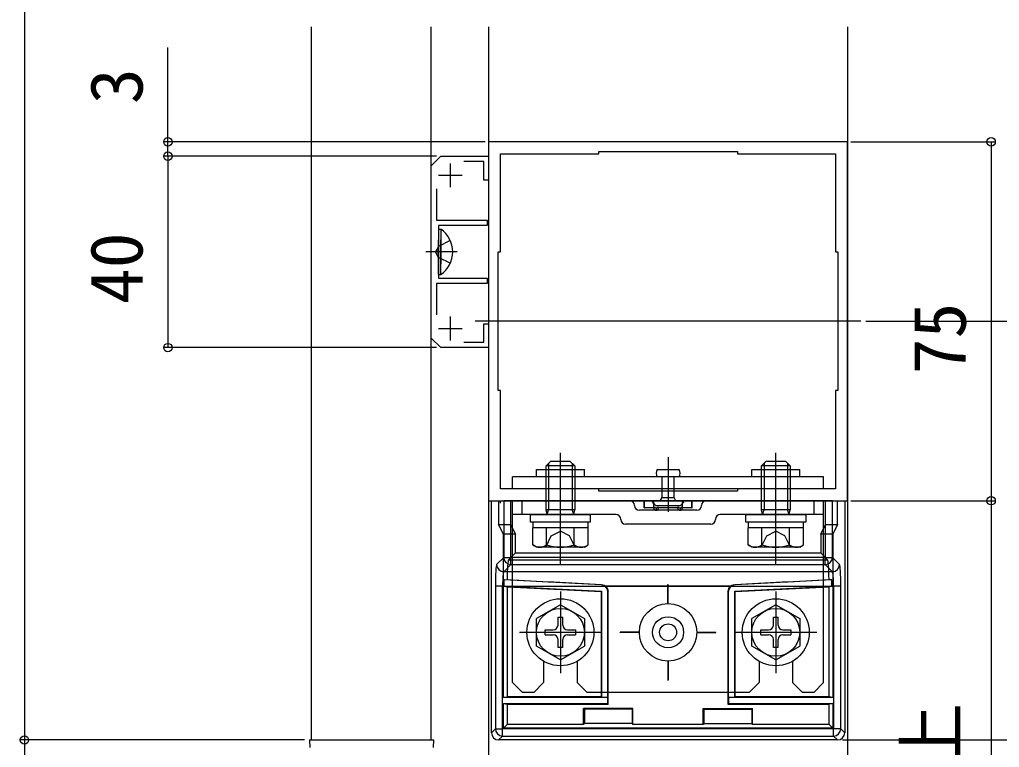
# Model space of a CAD drawing. Units: millimetres, scale not verified. Extents: x -875 to 875, y -1310 to 1300.
# Drawn here: x -602.8 to -398, y 195.9 to 348 of the extents above; entities that cross this region are included whole.
import ezdxf
from ezdxf.enums import TextEntityAlignment as Align

# ---------------------------------------------------------------- set-up
doc = ezdxf.new("R2010")
doc.units = ezdxf.units.MM
doc.header["$LTSCALE"] = 4
for name, color, linetype in [('0-3_YKK_11', 7, 'Continuous'), ('0-4_YKK_12', 2, 'Continuous'), ('0-5_YKK_13', 4, 'Continuous'), ('0-7_YKK_D', 6, 'Continuous')]:
    doc.layers.add(name, color=color, linetype=linetype)
doc.styles.add('ＭＳ ゴシック', font='')
doc.styles.get('ＭＳ ゴシック').set_extended_font_data('MS Gothic')

msp = doc.modelspace()

# ---------------------------------------------------------------- linework, layer by layer
at = {"layer": '0-3_YKK_11'}
for p, q in [((-512.764, 318), (-512.764, 313)), ((-515.264, 315.5), (-510.264, 315.5)), ((-512.764, 286), (-512.764, 281)), ((-515.264, 283.5), (-510.264, 283.5))]:
    msp.add_line(p, q, dxfattribs=at)
for points in [[(-429.764, 247.5), (-429.764, 322.5), (-504.764, 322.5), (-504.764, 247.5)], [(-452.764, 249.5), (-481.764, 249.5), (-481.764, 250), (-502.264, 250), (-502.264, 270.5), (-502.764, 270.5), (-502.764, 299.5), (-502.264, 299.5), (-502.264, 320), (-481.764, 320), (-481.764, 320.5), (-452.764, 320.5), (-452.764, 320), (-432.264, 320), (-432.264, 299.5), (-431.764, 299.5), (-431.764, 270.5), (-432.264, 270.5), (-432.264, 250), (-452.764, 250)]]:
    msp.add_lwpolyline(points, close=True, dxfattribs=at)
for points in [[(-509.948, 280.6), (-505.764, 280.6), (-505.764, 284.5), (-504.764, 284.5), (-504.764, 279.5), (-514.764, 279.5), (-516.764, 281.5), (-516.764, 317.5), (-514.764, 319.5), (-504.764, 319.5), (-504.764, 314.5), (-505.764, 314.5), (-505.764, 318.4), (-509.948, 318.4)], [(-515.664, 312.684), (-515.664, 306.1), (-505.064, 306.1), (-505.064, 305), (-515.264, 305), (-515.264, 299.958), (-515.384, 299.775), (-515.384, 299.225), (-515.264, 299.042), (-515.264, 294), (-505.064, 294), (-505.064, 292.9), (-515.664, 292.9), (-515.664, 286.316)]]:
    msp.add_lwpolyline(points, dxfattribs=at)
at = {"layer": '0-4_YKK_12'}
for p, q in [((-541.764, 197.5), (-541.764, 346.545)), ((-516.764, 197.5), (-516.764, 346.545)), ((-504.764, 346.545), (-504.764, 170)), ((-429.764, 346.545), (-429.764, 170)), ((-426.97, 285), (-507.558, 285)), ((-541.764, 197.5), (-516.764, 197.5))]:
    msp.add_line(p, q, dxfattribs=at)
at = {"layer": '0-5_YKK_13'}
for p, q in [((-515.264, 304.25), (-515.264, 297)), ((-515.264, 304.25), (-514.755, 304.25)), ((-514.755, 304.25), (-514.755, 297)), ((-515.264, 294.75), (-515.264, 302)), ((-514.755, 294.75), (-514.755, 302)), ((-511.37, 299.5), (-517.901, 299.5)), ((-515.264, 294.75), (-514.755, 294.75)), ((-489.764, 234.1), (-489.764, 257.511)), ((-467.264, 256.58), (-467.264, 245.2)), ((-444.764, 234.1), (-444.764, 257.511)), ((-494.764, 254), (-484.764, 254)), ((-494.764, 252.5), (-494.764, 254)), ((-492.764, 254.8), (-491.764, 255.8)), ((-486.764, 254.8), (-492.764, 254.8)), ((-491.764, 255.8), (-487.764, 255.8)), ((-486.764, 254.8), (-487.764, 255.8)), ((-484.764, 252.5), (-484.764, 254)), ((-469.526, 254), (-464.965, 254)), ((-447.764, 254.8), (-446.764, 255.8)), ((-441.764, 254.8), (-447.764, 254.8)), ((-446.764, 255.8), (-442.764, 255.8)), ((-441.764, 254.8), (-442.764, 255.8)), ((-439.764, 252.5), (-439.764, 254)), ((-434.764, 252.5), (-499.764, 252.5)), ((-499.764, 250), (-499.764, 252.5)), ((-464.965, 252.5), (-469.563, 252.5)), ((-468.514, 248.2), (-468.514, 252.5)), ((-434.764, 250), (-434.764, 252.5)), ((-434.764, 250), (-499.764, 250)), ((-468.914, 247.5), (-468.514, 248.2)), ((-465.614, 247.5), (-466.014, 248.2)), ((-502.674, 247.5), (-502.674, 242.496)), ((-502.264, 247), (-502.264, 247.5)), ((-500.103, 247.5), (-501.6, 247.5)), ((-501.6, 247.5), (-501.6, 235.654)), ((-500.167, 247.5), (-500.167, 242.496)), ((-434.425, 247.5), (-500.103, 247.5)), ((-500.103, 235.654), (-500.103, 247.5)), ((-499.764, 209.5), (-499.764, 247.5)), ((-499.764, 247.5), (-434.764, 247.5)), ((-497.764, 244.6), (-497.764, 247.5)), ((-472.264, 246), (-472.264, 247.5)), ((-472.215, 246.048), (-472.215, 247.5)), ((-472.215, 246.048), (-470.264, 246.065)), ((-470.514, 247.15), (-470.314, 247.5)), ((-470.314, 247.5), (-464.214, 247.5)), ((-470.264, 246.065), (-470.264, 247.5)), ((-470.264, 246.065), (-469.998, 246.065)), ((-470.264, 246.057), (-470.264, 246)), ((-469.783, 246.5), (-464.744, 246.5)), ((-469.764, 246), (-469.764, 245.5)), ((-469.529, 246.065), (-464.998, 246.065)), ((-469.264, 246.057), (-469.264, 246)), ((-465.264, 246), (-469.264, 246)), ((-465.264, 246.057), (-465.264, 246)), ((-464.764, 246), (-464.764, 245.5)), ((-464.529, 246.065), (-464.264, 246.065)), ((-464.264, 246.065), (-464.264, 247.5)), ((-464.264, 246.065), (-462.312, 246.048)), ((-464.264, 246.057), (-464.264, 246)), ((-462.264, 246), (-464.264, 246)), ((-464.214, 247.5), (-464.014, 247.15)), ((-462.312, 246.048), (-462.312, 247.5)), ((-436.764, 244.6), (-436.764, 247.5)), ((-434.764, 209.5), (-434.764, 247.5)), ((-432.928, 247.5), (-434.425, 247.5)), ((-434.361, 242.496), (-434.361, 247.5)), ((-432.928, 247.5), (-430.353, 247.5)), ((-431.853, 242.496), (-431.853, 247.5)), ((-430.353, 247.5), (-430.353, 198.997)), ((-478.164, 244.6), (-499.764, 244.6)), ((-496.014, 244.6), (-483.514, 244.6)), ((-486.764, 245.621), (-492.764, 245.621)), ((-492.564, 244.681), (-492.764, 245.621)), ((-492.564, 244.681), (-492.224, 245.621)), ((-492.564, 244.6), (-492.564, 244.681)), ((-486.964, 244.681), (-487.304, 245.621)), ((-486.964, 244.681), (-486.764, 245.621)), ((-486.964, 244.6), (-486.964, 244.681)), ((-461.264, 245.5), (-473.264, 245.5)), ((-434.764, 244.6), (-456.364, 244.6)), ((-451.014, 244.6), (-438.514, 244.6)), ((-441.764, 245.621), (-447.764, 245.621)), ((-447.564, 244.681), (-447.764, 245.621)), ((-447.564, 244.681), (-447.224, 245.621)), ((-447.564, 244.6), (-447.564, 244.681)), ((-441.964, 244.681), (-442.304, 245.621)), ((-441.964, 244.681), (-441.764, 245.621)), ((-441.964, 244.6), (-441.964, 244.681)), ((-502.674, 242.496), (-500.167, 242.496)), ((-500.167, 242.496), (-499.167, 240.5)), ((-483.99, 241.8), (-495.537, 241.8)), ((-495.537, 238.247), (-495.537, 241.8)), ((-495.464, 241.8), (-495.464, 243)), ((-492.65, 238.247), (-492.65, 241.8)), ((-486.877, 238.247), (-486.877, 241.8)), ((-484.064, 243), (-484.064, 241.8)), ((-483.99, 238.247), (-483.99, 241.8)), ((-458.364, 242.6), (-476.164, 242.6)), ((-438.99, 241.8), (-450.537, 241.8)), ((-450.537, 238.247), (-450.537, 241.8)), ((-450.464, 241.8), (-450.464, 243)), ((-447.65, 238.247), (-447.65, 241.8)), ((-441.877, 238.247), (-441.877, 241.8)), ((-439.064, 243), (-439.064, 241.8)), ((-438.99, 238.247), (-438.99, 241.8)), ((-435.361, 240.5), (-434.361, 242.496)), ((-434.361, 242.496), (-431.853, 242.496)), ((-431.853, 242.496), (-432.853, 240.5)), ((-499.167, 240.5), (-501.674, 240.5)), ((-499.167, 236.59), (-499.167, 240.5)), ((-432.853, 240.5), (-432.853, 206.391)), ((-494.764, 237.8), (-495.537, 238.247)), ((-484.764, 237.8), (-494.764, 237.8)), ((-484.764, 237.8), (-483.99, 238.247)), ((-449.764, 237.8), (-450.537, 238.247)), ((-439.764, 237.8), (-449.764, 237.8)), ((-439.764, 237.8), (-438.99, 238.247)), ((-501.6, 235.654), (-503.085, 234.169)), ((-501.6, 235.654), (-500.103, 235.654)), ((-499.167, 236.59), (-500.594, 235.163)), ((-500.103, 234.157), (-500.103, 235.654)), ((-499.167, 236.59), (-435.361, 236.59)), ((-433.934, 235.163), (-435.361, 236.59)), ((-431.443, 234.169), (-432.928, 235.654)), ((-501.587, 232.672), (-500.103, 234.157)), ((-500.594, 235.163), (-433.934, 235.163)), ((-434.425, 234.157), (-432.94, 232.672)), ((-432.94, 232.672), (-501.587, 232.672)), ((-503.343, 229.678), (-503.343, 199.828)), ((-501.846, 229.678), (-503.343, 229.678)), ((-501.846, 229.678), (-432.682, 229.678)), ((-501.846, 199.828), (-501.846, 229.678)), ((-501.491, 230.977), (-500.899, 231.031)), ((-481.268, 229.917), (-501.491, 230.977)), ((-501.491, 229.643), (-501.491, 230.977)), ((-501.491, 229.643), (-500.91, 229.53)), ((-501.491, 229.643), (-481.181, 228.579)), ((-500.91, 229.53), (-481.264, 228.5)), ((-500.91, 229.53), (-500.91, 206.5)), ((-481.268, 229.917), (-481.185, 229.996)), ((-454.196, 229.673), (-480.332, 229.673)), ((-467.214, 226), (-467.214, 230)), ((-453.342, 229.996), (-453.259, 229.917)), ((-433.037, 230.977), (-453.259, 229.917)), ((-433.037, 230.977), (-433.628, 231.031)), ((-433.037, 229.643), (-433.618, 229.53)), ((-433.618, 206.5), (-433.618, 229.53)), ((-433.037, 229.643), (-433.037, 230.977)), ((-431.184, 229.678), (-432.682, 229.678)), ((-432.682, 229.678), (-432.682, 199.828)), ((-431.184, 199.828), (-431.184, 229.678)), ((-489.764, 228.534), (-489.764, 211.466)), ((-481.181, 228.579), (-481.264, 228.5)), ((-481.264, 228.5), (-481.264, 206.5)), ((-479.764, 228.498), (-479.847, 228.419)), ((-479.847, 206.417), (-479.847, 228.419)), ((-479.764, 205), (-479.764, 228.498)), ((-454.764, 228.498), (-454.764, 205)), ((-454.681, 228.419), (-454.764, 228.498)), ((-454.681, 228.419), (-454.681, 206.417)), ((-453.347, 228.579), (-453.264, 228.5)), ((-444.764, 228.534), (-444.764, 211.466)), ((-489.764, 225.75), (-494.764, 222.863)), ((-489.764, 225.75), (-484.764, 222.863)), ((-444.764, 225.75), (-449.764, 222.863)), ((-444.764, 225.75), (-439.764, 222.863)), ((-494.764, 217.137), (-494.764, 222.863)), ((-490.264, 221.5), (-490.264, 223.15)), ((-490.264, 223.15), (-489.264, 223.15)), ((-489.264, 221.5), (-489.264, 223.15)), ((-484.764, 222.863), (-484.764, 217.137)), ((-449.764, 217.137), (-449.764, 222.863)), ((-445.264, 221.5), (-445.264, 223.15)), ((-445.264, 223.15), (-444.264, 223.15)), ((-444.264, 221.5), (-444.264, 223.15)), ((-439.764, 222.863), (-439.764, 217.137)), ((-498.331, 220), (-481.196, 220)), ((-492.914, 220.5), (-491.264, 220.5)), ((-492.914, 219.5), (-492.914, 220.5)), ((-492.914, 219.5), (-491.264, 219.5)), ((-488.264, 220.5), (-486.614, 220.5)), ((-488.264, 219.5), (-486.614, 219.5)), ((-486.614, 220.5), (-486.614, 219.5)), ((-473.263, 220.05), (-477.264, 220.05)), ((-461.264, 220.05), (-457.264, 220.05)), ((-453.331, 220), (-436.196, 220)), ((-447.914, 220.5), (-446.264, 220.5)), ((-447.914, 219.5), (-447.914, 220.5)), ((-447.914, 219.5), (-446.264, 219.5)), ((-443.264, 220.5), (-441.614, 220.5)), ((-443.264, 219.5), (-441.614, 219.5)), ((-441.614, 220.5), (-441.614, 219.5)), ((-489.764, 214.25), (-494.764, 217.137)), ((-490.264, 216.85), (-490.264, 218.5)), ((-489.764, 214.25), (-484.764, 217.137)), ((-489.264, 216.85), (-489.264, 218.5)), ((-444.764, 214.25), (-449.764, 217.137)), ((-445.264, 216.85), (-445.264, 218.5)), ((-444.764, 214.25), (-439.764, 217.137)), ((-444.264, 216.85), (-444.264, 218.5)), ((-489.264, 216.85), (-490.264, 216.85)), ((-444.264, 216.85), (-445.264, 216.85)), ((-493.264, 213.938), (-493.264, 209.5)), ((-486.264, 213.938), (-486.264, 209.5)), ((-467.214, 214), (-467.214, 210)), ((-448.264, 213.938), (-448.264, 209.5)), ((-441.264, 213.938), (-441.264, 209.5)), ((-497.764, 207.5), (-499.764, 209.5)), ((-495.264, 207.5), (-493.264, 209.5)), ((-484.264, 207.5), (-486.264, 209.5)), ((-450.264, 207.5), (-448.264, 209.5)), ((-439.264, 207.5), (-441.264, 209.5)), ((-436.764, 207.5), (-434.764, 209.5)), ((-497.764, 207.5), (-495.264, 207.5)), ((-484.264, 207.5), (-450.264, 207.5)), ((-439.264, 207.5), (-436.764, 207.5)), ((-501.674, 206.391), (-500.91, 206.5)), ((-479.873, 206.391), (-501.674, 206.391)), ((-501.674, 205.109), (-500.91, 205)), ((-481.264, 206.5), (-500.91, 206.5)), ((-500.91, 205), (-500.91, 200.765)), ((-500.91, 205), (-479.764, 205)), ((-481.181, 206.417), (-481.264, 206.5)), ((-479.847, 206.417), (-479.873, 206.391)), ((-479.873, 205.109), (-479.873, 206.391)), ((-479.873, 205.109), (-479.764, 205)), ((-454.655, 206.391), (-454.681, 206.417)), ((-454.681, 206.417), (-453.347, 206.417)), ((-432.853, 206.391), (-454.655, 206.391)), ((-454.655, 206.391), (-454.655, 205.109)), ((-454.655, 205.109), (-432.853, 205.109)), ((-433.618, 206.5), (-453.264, 206.5)), ((-432.853, 206.391), (-433.618, 206.5)), ((-432.853, 205.109), (-433.618, 205)), ((-433.618, 200.765), (-433.618, 205)), ((-432.853, 205.109), (-432.853, 200)), ((-484.917, 204.07), (-484.764, 203.917)), ((-484.917, 200.765), (-484.917, 204.07)), ((-484.764, 203.917), (-484.764, 200.917)), ((-474.764, 203.917), (-484.764, 203.917)), ((-474.611, 204.07), (-474.764, 203.917)), ((-474.764, 203.917), (-474.764, 200.917)), ((-459.917, 204.07), (-459.764, 203.917)), ((-459.917, 204.07), (-449.611, 204.07)), ((-459.917, 200.765), (-459.917, 204.07)), ((-459.764, 203.917), (-459.764, 200.917)), ((-449.611, 204.07), (-449.764, 203.917)), ((-449.611, 200.765), (-449.611, 204.07)), ((-501.674, 200), (-500.91, 200.765)), ((-484.917, 200.765), (-500.91, 200.765)), ((-484.764, 200.917), (-484.917, 200.765)), ((-474.764, 200.917), (-484.764, 200.917)), ((-474.764, 200.917), (-474.611, 200.765)), ((-459.917, 200.765), (-474.611, 200.765)), ((-459.764, 200.917), (-459.917, 200.765)), ((-459.764, 200.917), (-449.764, 200.917)), ((-449.764, 200.917), (-449.611, 200.765)), ((-433.618, 200.765), (-449.611, 200.765)), ((-433.618, 200.765), (-432.853, 200)), ((-503.343, 199.828), (-504.174, 198.997)), ((-503.343, 199.828), (-501.846, 199.828)), ((-432.682, 199.828), (-501.846, 199.828)), ((-501.846, 198.331), (-501.846, 199.828)), ((-432.853, 200), (-501.674, 200)), ((-431.184, 199.828), (-432.682, 199.828)), ((-430.353, 198.997), (-431.184, 199.828)), ((-542.223, 197.5), (-542.142, 195.948)), ((-542.223, 197.5), (-541.224, 197.5)), ((-541.224, 197.5), (-517.222, 197.5)), ((-517.222, 197.5), (-516.223, 197.5)), ((-516.304, 195.948), (-516.223, 197.5)), ((-502.677, 197.5), (-501.846, 198.331)), ((-431.85, 197.5), (-502.677, 197.5)), ((-432.682, 198.331), (-431.85, 197.5))]:
    msp.add_line(p, q, dxfattribs=at)
for points in [[(-512.764, 301.85), (-515.234, 300.645), (-515.843, 299.5)], [(-512.764, 297.15), (-515.234, 298.355), (-515.843, 299.5)], [(-492.764, 245.621), (-492.764, 254), (-492.764, 254.8)], [(-492.224, 255.34), (-492.224, 254), (-492.224, 245.621)], [(-487.304, 255.34), (-487.304, 254), (-487.304, 245.621)], [(-486.764, 254.8), (-486.764, 254), (-486.764, 245.621)], [(-449.764, 252.5), (-449.764, 254), (-439.764, 254)], [(-447.764, 245.621), (-447.764, 254), (-447.764, 254.8)], [(-447.224, 255.34), (-447.224, 254), (-447.224, 245.621)], [(-442.304, 255.34), (-442.304, 254), (-442.304, 245.621)], [(-441.764, 254.8), (-441.764, 254), (-441.764, 245.621)], [(-468.514, 248.2), (-466.014, 248.2), (-466.014, 252.5)], [(-504.174, 198.997), (-504.174, 247.5), (-501.6, 247.5)], [(-470.264, 246), (-472.264, 246), (-472.215, 246.048)], [(-462.312, 246.048), (-462.264, 246), (-462.264, 247.5)], [(-434.425, 247.5), (-434.425, 235.654), (-432.928, 235.654), (-432.928, 247.5)], [(-483.514, 244.6), (-483.514, 243), (-496.014, 243), (-496.014, 244.6)], [(-438.514, 244.6), (-438.514, 243), (-451.014, 243), (-451.014, 244.6)], [(-501.674, 206.391), (-501.674, 240.5), (-502.674, 242.496)], [(-492.814, 237.797), (-491.664, 240.155), (-489.764, 241.166)], [(-486.714, 237.797), (-487.864, 240.155), (-489.764, 241.166)], [(-447.814, 237.797), (-446.664, 240.155), (-444.764, 241.166)], [(-441.714, 237.797), (-442.864, 240.155), (-444.764, 241.166)], [(-432.853, 240.5), (-435.361, 240.5), (-435.361, 236.59)], [(-500.103, 234.157), (-434.425, 234.157), (-434.425, 235.654), (-500.103, 235.654)], [(-481.185, 229.996), (-480.881, 229.948), (-480.592, 229.839), (-480.332, 229.673)], [(-467.314, 226), (-467.314, 230), (-467.214, 230)], [(-454.196, 229.673), (-453.936, 229.839), (-453.648, 229.948), (-453.342, 229.996)], [(-453.347, 206.417), (-453.347, 228.579), (-433.037, 229.643)], [(-453.347, 206.417), (-453.264, 206.5), (-453.264, 228.5), (-433.618, 229.53)], [(-481.181, 228.579), (-481.181, 206.417), (-479.847, 206.417)], [(-473.263, 219.95), (-477.264, 219.95), (-477.264, 220.05)], [(-461.264, 219.95), (-457.264, 219.95), (-457.264, 220.05)], [(-467.314, 214), (-467.314, 210), (-467.214, 210)], [(-501.674, 200), (-501.674, 205.109), (-479.873, 205.109)], [(-454.655, 205.109), (-454.764, 205), (-433.618, 205)], [(-474.611, 200.765), (-474.611, 204.07), (-484.917, 204.07)], [(-459.764, 203.917), (-449.764, 203.917), (-449.764, 200.917)], [(-501.846, 198.331), (-432.682, 198.331), (-432.682, 199.828)]]:
    msp.add_lwpolyline(points, dxfattribs=at)
for centre, radius in [((-489.764, 220), 7), ((-467.264, 220), 6), ((-444.764, 220), 7), ((-489.764, 220), 5), ((-467.264, 220), 3.25), ((-444.764, 220), 5), ((-467.264, 220), 1.773)]:
    msp.add_circle(centre, radius, dxfattribs=at)
for centre, radius, start, end in [((-518.038, 299.5), 5.774, 304.65097, 55.34903), ((-468.264, 253.25), 1.5, 150.00006, 209.99994), ((-466.264, 253.25), 1.5, 330.00006, 29.99994), ((-475.264, 246.5), 1, 0, 90), ((-473.264, 246.5), 1, 180, 270), ((-467.264, 250.067), 4.367, 221.91164, 234.76774), ((-469.764, 246), 0.5, 180, 270), ((-469.764, 246), 0.5, 270, 0), ((-464.764, 246), 0.5, 180, 270), ((-464.764, 246), 0.5, 270, 0), ((-467.264, 250.067), 4.367, 305.23243, 318.08863), ((-461.264, 246.5), 1, 270, 0), ((-459.264, 246.5), 1, 90, 180), ((-478.164, 243.6), 1, 0, 90), ((-456.364, 243.6), 1, 90, 180), ((-476.164, 243.6), 1, 180, 270), ((-458.364, 243.6), 1, 270, 0), ((-494.094, 240.356), 2.556, 235.61708, 304.38292), ((-489.764, 247.354), 9.554, 252.41276, 287.58724), ((-485.434, 240.356), 2.556, 235.61708, 304.38292), ((-449.094, 240.356), 2.556, 235.61708, 304.38292), ((-444.764, 247.354), 9.554, 252.41276, 287.58724), ((-440.434, 240.356), 2.556, 235.61708, 304.38292), ((-500.096, 235.661), 1.504, 180.24971, 269.75029), ((-434.431, 235.661), 1.504, 270.24971, 359.75029), ((-501.581, 234.176), 1.504, 180.24971, 269.75029), ((-432.947, 234.176), 1.504, 270.24971, 359.75029), ((-491.264, 221.5), 1, 270, 0), ((-488.264, 221.5), 1, 180, 270), ((-446.264, 221.5), 1, 270, 0), ((-443.264, 221.5), 1, 180, 270), ((-491.264, 218.5), 1, 0, 90), ((-488.264, 218.5), 1, 90, 180), ((-446.264, 218.5), 1, 0, 90), ((-443.264, 218.5), 1, 90, 180), ((-501.839, 199.835), 1.504, 180.24971, 269.75029), ((-432.688, 199.835), 1.504, 270.24971, 359.75029)]:
    msp.add_arc(centre, radius, start, end, dxfattribs=at)
for centre, major_axis, ratio, start_param, end_param in [((-469.764, 246.057), (0.5, 0), 0.019861, 2.0595541, 3.1415927), ((-469.764, 246.559), (0, -0.559), 0.894427, 5.7944275, 6.2831853), ((-469.764, 246.559), (0, 0.559), 0.894427, 3.1415927, 3.6303505), ((-469.764, 246.057), (0.5, 0), 0.019861, 0, 1.0820385), ((-464.764, 246.057), (0.5, 0), 0.019861, 2.0595541, 3.1415927), ((-464.764, 246.559), (0, -0.559), 0.894427, 5.7944275, 6.2831853), ((-464.764, 246.559), (0, 0.559), 0.894427, 3.1415927, 3.6303505), ((-464.764, 246.057), (0.5, 0), 0.019861, 0, 1.0820385), ((-503.068, 229.678), (0, -4.5), 0.061163, 3.2026792, 4.712389), ((-500.573, 229.673), (0, -5.5), 0.061163, 3.2026792, 4.4630242), ((-433.954, 229.673), (0, -5.5), 0.061163, 1.8201612, 3.0805061), ((-431.46, 229.678), (0, -4.5), 0.061163, 1.5707963, 3.0805061), ((-501.571, 229.678), (0, -3), 0.091744, 3.2026792, 4.712389), ((-432.957, 229.678), (0, -3), 0.091744, 1.5707963, 3.0805061), ((-474.111, 229.673), (104.95, -5.5), 0.000457, 4.4543095, 4.6449585), ((-481.347, 228.419), (1.088, 1.033), 0.999928, 5.5240032, 7.0423674), ((-481.264, 228.498), (1.088, 1.033), 0.999928, 5.5240032, 6.4242443), ((-453.264, 228.498), (-1.088, 1.033), 0.999928, 6.1421263, 7.0423674), ((-453.181, 228.419), (-1.088, 1.033), 0.999928, 5.5240032, 7.0423674), ((-460.416, 229.673), (104.95, 5.5), 0.000457, 4.7798195, 4.9704685), ((-502.671, 199.003), (-1.065, -1.065), 0.99628, 5.4996506, 7.06672), ((-431.856, 199.003), (1.065, -1.065), 0.99628, 5.4996506, 7.06672)]:
    msp.add_ellipse(centre, major_axis=major_axis, ratio=ratio, start_param=start_param, end_param=end_param, dxfattribs=at)
at = {"layer": '0-7_YKK_D'}
for p, q in [((-601.764, 892.397), (-601.764, 197.5)), ((-571.764, 322.5), (-571.764, 342.193)), ((-505.464, 322.5), (-572.764, 322.5)), ((-571.764, 319.5), (-571.764, 322.5)), ((-429.064, 322.5), (-398.764, 322.5)), ((-399.764, 322.5), (-399.764, 247.5)), ((-515.639, 319.5), (-572.764, 319.5)), ((-515.639, 319.5), (-572.764, 319.5)), ((-571.764, 319.5), (-571.764, 279.5)), ((-571.764, 319.5), (-571.764, 316)), ((-425.97, 285), (-308.764, 285)), ((-425.97, 285), (-308.764, 285)), ((-425.97, 285), (-368.764, 285)), ((-515.639, 279.5), (-572.764, 279.5)), ((-429.064, 247.5), (-398.764, 247.5)), ((-429.064, 247.5), (-398.764, 247.5)), ((-399.764, 247.5), (-399.764, 135)), ((-544.764, 197.5), (-602.764, 197.5)), ((-543.223, 197.5), (-602.764, 197.5)), ((-601.764, 197.5), (-601.764, 135)), ((-430.85, 197.5), (-308.764, 197.5))]:
    msp.add_line(p, q, dxfattribs=at)
for centre in [(-571.764, 322.5), (-399.764, 322.5), (-571.764, 319.5), (-571.764, 319.5), (-571.764, 279.5), (-399.764, 247.5), (-399.764, 247.5), (-601.764, 197.5), (-601.764, 197.5)]:
    msp.add_circle(centre, 0.875, dxfattribs=at)

# ---------------------------------------------------------------- texts
at = {"layer": '0-7_YKK_D', "style": 'ＭＳ ゴシック'}
for s, p in [('3', (-573.764, 330.392)), ('40', (-573.764, 288.591)), ('75', (-401.764, 273.92)), ('100以上', (-403.383, 152.855))]:
    msp.add_text(s, height=11, rotation=90, dxfattribs=at).set_placement(p, align=Align.BOTTOM_LEFT)

doc.saveas('drawing.dxf')
